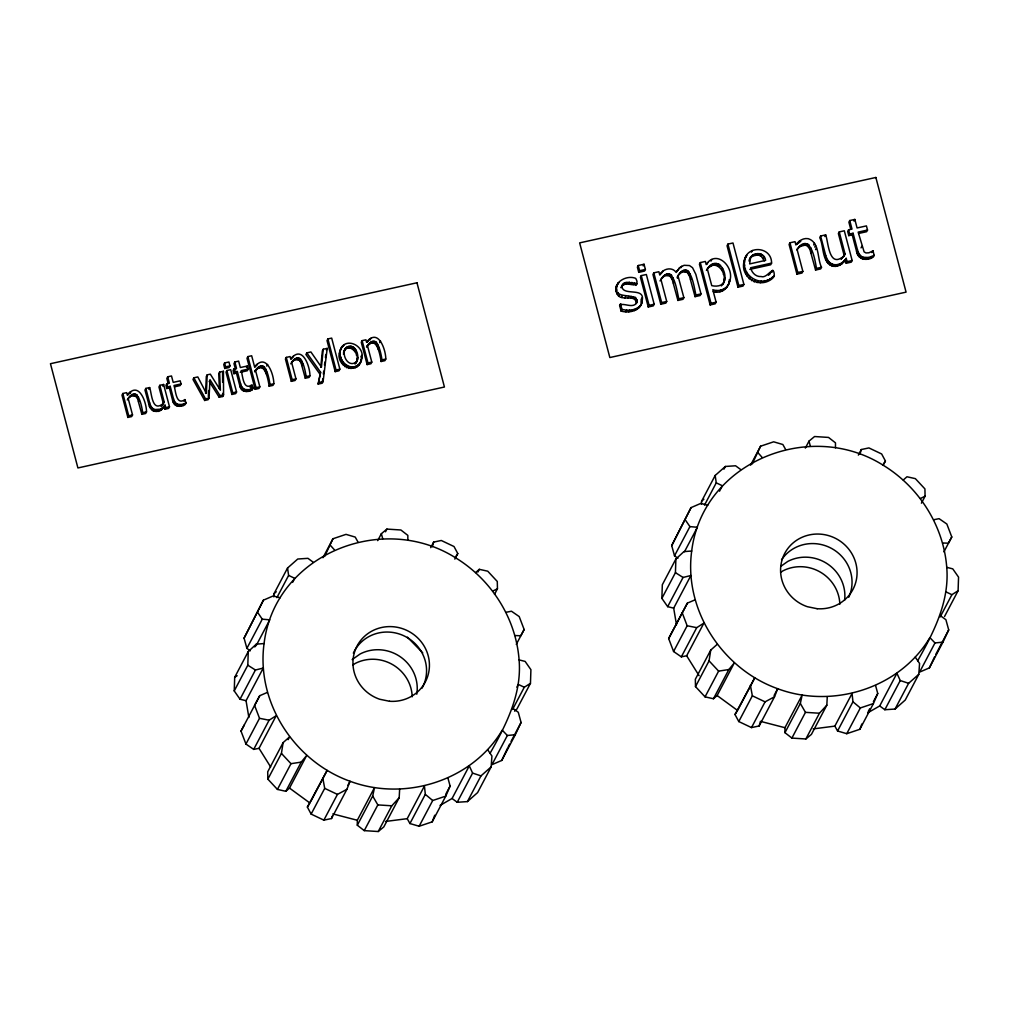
<?xml version="1.0" encoding="UTF-8"?>
<svg xmlns="http://www.w3.org/2000/svg" width="1009" height="1009" viewBox="0 0 1009 1009"><rect width="100%" height="100%" fill="white"/><g stroke="black" fill="none" stroke-linecap="round" stroke-linejoin="round"><path stroke-width="1.5" d="M248.87 717.462L246.045 700.713L240.028 699.212L234.239 690.925L234.693 677.304L248.252 651.562L256.273 644.171L264.068 643.553C274.877 554.849 381.768 511.412 455.223 557.586C491.093 579.33 515.889 617.912 519.105 659.911C521.968 693.877 506.266 724.664 490.059 753.294M234.239 690.925L247.81 665.196L248.252 651.562M264.068 643.553C256.021 702.504 294.59 761.48 350.035 781.256C404.76 801.739 471.96 780.991 502.242 730.175L507.35 735.485L515.309 734.716L521.073 722.469L518.273 712.266L512.61 708.141M514.603 711.168L516.898 709.05L530.469 683.32L530.911 669.686L525.121 661.412L519.105 659.911M676.509 624.899L673.684 608.162L667.668 606.649L661.879 598.375L662.32 584.753L675.891 559.011L683.913 551.62L691.695 551.002C702.504 462.286 809.407 418.861 882.862 465.035C918.72 486.767 943.516 525.361 946.745 567.348C949.608 601.314 933.905 632.113 917.686 660.744M661.879 598.375L675.437 572.645L675.891 559.011M691.695 551.002C683.648 609.941 722.23 668.929 777.674 688.706C832.4 709.188 899.587 688.441 929.882 637.625L934.99 642.935L942.948 642.153L948.712 629.906L945.9 619.703L940.237 615.591M944.538 616.499L958.096 590.757L958.55 577.135L952.761 568.862L946.745 567.348M205.571 393.422L206.315 376.496L207.186 374.869L210.326 374.175L220.391 390.231L219.609 372.119L223.43 371.274L223.569 394.847L222.712 396.487L219.193 397.256L209.128 381.288M207.186 374.869L206.366 393.321L197.814 376.937L193.842 377.807L192.984 379.447L204.65 400.472L208.157 399.69L209.027 398.063L209.986 379.661L220.05 395.629L219.193 397.256M208.321 396.625L208.649 390.496M357.312 825.223L372.699 796.038L374.516 787.613L357.3 820.267L357.312 825.223L364.262 830.634L378.224 831.53L383.798 826.926L399.186 797.728L399.64 789.227M784.952 732.673L800.339 703.475L802.155 695.062L784.939 727.703L784.952 732.673L791.901 738.084L805.863 738.979L811.425 734.375L826.825 705.177L827.279 696.677M642.014 297.857L641.156 299.484L641.333 303.293C648.144 285.169 622.364 297.403 621.897 286.089C624.294 276.63 641.901 289.684 635.708 278.37C626.248 274.398 611.227 283.264 617.18 294.098C620.926 302.284 636.048 293.077 636.275 303.495L637.133 301.855C636.666 290.453 608.881 302.46 618.303 282.608M273.767 596.849L273.981 593.759L287.552 568.017L297.743 559.024L307.947 558.33L313.08 562.127M440.075 805.409L452.07 798.497L457.216 802.281L467.407 801.6L477.61 792.595L491.169 766.865L491.925 756.018L487.612 749.662M701.394 504.298L701.608 501.208L715.179 475.466L725.37 466.461L735.574 465.78L740.72 469.563M867.702 712.846L879.709 705.947L884.843 709.731L895.046 709.05L905.237 700.044L918.808 674.302L919.565 663.468L915.251 657.099M355.773 362.332C347.462 367.97 340.55 353.049 346.314 347.474C355.572 341.635 361.752 358.422 354.903 363.959L357.287 360.301M355.786 363.063C362.029 354.979 348.092 340.538 343.514 352.456L344.384 350.829M724.235 281.612C722.179 286.316 716.087 286.707 711.736 285.635L707.296 268.785C717.601 253.436 730.466 274.751 722.494 284.752C729.444 274.524 715.204 256.135 706.439 270.412M320.723 367.251L322.388 350.867L323.246 349.24L327.219 348.357L323.082 381.579L322.224 383.218L318.15 384.114L320.61 372.283L306.799 352.873L310.911 351.964L321.442 367.112L323.246 349.24M322.413 381.705L322.792 378.678M323.347 374.15L323.725 371.135M324.482 365.094L324.86 362.067M325.415 357.539L325.793 354.525M713.275 291.614C721.107 294.237 729.583 287.805 729.318 279.581M729.784 280.969C734.691 267.108 716.377 248.782 706.199 264.572L705.367 261.457L700.296 262.58L699.426 264.219L710.147 304.932L715.23 303.81L716.1 302.17L712.808 289.709C719.707 292.295 728.422 288.574 729.784 280.969L728.914 282.596M361.449 360.024C366.645 345.595 343.855 335.139 339.793 351.447C334.572 365.838 357.375 376.281 361.449 360.024L359.822 363.618M360.68 361.991C352.355 375.033 334.849 359.582 341.42 347.84M285.824 791.296L301.224 762.11L306.698 755.426L289.495 788.079L285.824 791.296L277.425 789.416L267.864 779.15L281.435 753.42L283.1 742.637L289.507 736.961L288.082 739.673M713.464 698.745L728.851 669.547L734.338 662.875L717.122 695.516L713.464 698.745L705.051 696.866L695.504 686.599L709.062 660.857L710.74 650.086L717.147 644.398M318.15 384.114L320.61 372.283M771.582 263.122L750.658 267.751C751.642 272.657 755.93 277.046 761.19 276.542C767.609 278.963 774.105 263.021 774.307 275.798L773.449 277.425C760.963 290.264 738.979 277.866 744.289 260.461C747.303 244.67 771.759 246.524 771.582 263.122L770.712 264.762L749.801 269.378M774.307 275.798C760.773 289.999 737.516 273.527 746.231 256.122M310.646 801.676L327.143 770.384L307.367 807.061L311.138 814.099L323.864 820.14L331.507 818.526L332.163 816.205M432.331 546.727L433.643 542.098L441.286 540.483L454.012 546.525L457.783 553.55L454.845 559.112M717.122 695.516L737.566 710.475L754.77 677.834L735.006 714.511L738.777 721.549L751.503 727.59L759.146 725.963L760.458 721.347L784.939 727.703M859.958 454.164L861.282 449.547L868.913 447.92L881.652 453.974L885.423 460.999L883.216 465.174M637.133 301.855C633.753 309.826 623.058 301.817 619.627 305.475L621.103 311.1C629.061 313.345 640.362 311.062 642.203 301.653M749.019 261.066C750.091 252.174 764.444 250.497 765.617 260.385L749.649 263.917L750.582 257.459M324.57 556.514L332.945 538.756L346.011 534.366L355.218 537.078L357.93 541.947M409.931 823.546L425.319 794.36L424.436 786.024L407.22 818.665L409.931 823.546L419.139 826.245L432.205 821.856L434.715 815.234M752.209 463.963L760.584 446.205L773.651 441.816L782.858 444.515L785.57 449.396M837.571 730.995L852.958 701.797L852.063 693.473L834.859 726.114L837.571 730.995L846.765 733.694L859.845 729.305L861.85 723.995M331.507 818.526L346.894 789.328L350.035 781.256L347.891 785.33M759.146 725.963L774.534 696.778L777.674 688.706L774.092 695.504M432.205 821.856L445.776 796.126L450.115 786.036L447.946 778.128M859.845 729.305L873.416 703.576L877.742 693.486L875.585 685.578M250.282 650.83L246.89 648.358L244.077 638.155L263.412 600.178L273.199 595.941L280.124 597.795M244.077 638.155L263.412 600.178M507.35 735.485L491.963 764.671L501.738 760.445L507.502 748.199M677.922 558.28L674.516 555.808L671.717 545.604L691.051 507.615L700.826 503.39L707.75 505.244M671.717 545.604L691.051 507.615M934.99 642.935L919.59 672.12L929.377 667.895L934.498 657.01M122.846 393.485L121.988 395.124L127.866 417.423L131.674 416.578L132.532 414.951L128.156 398.303C138.019 385.249 141.664 405.757 142.71 412.706L141.853 414.333L145.662 413.501L146.519 411.861C146.532 402.238 138.826 380.305 127.311 395.124L126.667 392.64L122.846 393.485L128.723 415.796L127.866 417.423M127.802 395.061L128.66 393.422M130.073 392.085L129.215 393.712L130.766 392.741M127.285 399.93L130.59 395.705M129.72 397.332L131.927 394.809M131.069 396.436L133.314 394.305M132.456 395.932L133.768 395.755L134.626 394.115M133.768 395.755L134.84 395.843L135.698 394.216M141.853 414.333L137.602 398.807L135.71 396.196L136.568 394.569M136.455 396.802L137.325 395.175M137.602 398.807L138.46 397.168M138.51 401.632L139.368 400.005M161.806 404.533C151.943 411.521 151.577 392.337 149.647 387.57L145.838 388.415L144.968 390.042L149.471 406.577L152.536 410.524L158.123 411.395L161.44 409.831L165.035 405.151L165.69 407.636L164.833 409.263L168.642 408.418L169.499 406.791L163.622 384.479L159.813 385.324L158.955 386.952L163.344 403.613L160.948 406.173L164.202 401.973L159.813 385.324M148.79 389.209L149.647 387.57M148.79 404.521L149.647 402.894L145.838 388.415M149.471 406.577L150.328 404.95L149.647 402.894M150.328 408.241L151.199 406.602L150.328 404.95M162.764 386.119L163.622 384.479M174.557 386.813L180.17 385.564L181.027 383.937L180.207 380.822L173.195 382.373L171.505 375.966L167.696 376.798L166.838 378.438L168.188 383.559M151.363 409.54L152.22 407.901L151.199 406.602M152.536 410.524L153.393 408.885L152.22 407.901M167.696 376.798L169.386 383.218L166.813 383.786L165.955 385.413L166.775 388.528L169.348 387.961L170.206 386.321L167.633 386.901L166.775 388.528M153.822 411.18L154.68 409.553L160.784 409.162L165.035 405.151M155.209 411.533L156.067 409.906M156.66 411.596L157.518 409.969M158.123 411.395L158.981 409.768M163.344 403.613L164.202 401.973M159.927 410.789L160.784 409.162M161.44 409.831L162.298 408.204M162.815 408.506L163.672 406.867M181.027 383.937L174.015 385.488C175.68 390.206 175.982 406.047 184.912 399.602L186.034 402.932L185.164 404.559C180.725 407.876 173.321 406.501 172.602 400.321L173.46 398.694L170.206 386.321M173.17 402.061L174.027 400.422L173.46 398.694M173.901 403.486L174.759 401.859L174.027 400.422M174.771 404.622L175.629 402.995L174.759 401.859M175.793 405.454L176.651 403.827L175.629 402.995M176.953 406.009L177.811 404.382L181.986 404.495L186.034 402.932M178.227 406.312L179.085 404.672M179.615 406.35L180.472 404.71M181.115 406.135L181.986 404.495M184.054 401.229L184.912 399.602M183.108 405.504L183.979 403.877M204.65 400.472L205.521 398.832L209.027 398.063M219.609 372.119L218.739 373.759L219.394 388.843M224.603 362.95L223.746 364.577L224.767 368.474L229.106 367.516L229.976 365.876L228.942 361.991L224.603 362.95L225.638 366.835L224.767 368.474M223.43 371.274L222.573 372.914L222.636 382.335M226.886 370.517L226.016 372.144L231.893 394.456L235.702 393.611L236.56 391.984L230.695 369.672L226.886 370.517L232.751 392.816L231.893 394.456M240.293 372.296L247.306 370.744L248.176 369.117L247.356 366.002L240.344 367.541L238.654 361.134L234.845 361.979L233.974 363.606L235.665 370.013M234.845 361.979L236.522 368.386L233.949 368.953L233.092 370.58L233.911 373.696L236.484 373.128L237.355 371.501L234.769 372.069L233.911 373.696M247.861 356.606L247.003 358.245L255.176 389.31L258.998 388.465L259.855 386.838L255.466 370.189C265.342 357.136 268.974 377.643 270.021 384.593L269.163 386.22L272.972 385.388L273.843 383.748C273.843 374.125 266.149 352.191 254.634 367.011L251.67 355.761L247.861 356.606L256.046 387.683L255.176 389.31M246.486 367.629L247.356 366.002M248.176 369.117L241.164 370.656C242.816 375.373 243.119 391.227 252.061 384.782L253.171 388.099L252.313 389.739C247.873 393.056 240.47 391.681 239.738 385.488L240.609 383.861L237.355 371.501M240.319 387.229L241.176 385.602L240.609 383.861M241.037 388.667L241.895 387.027L241.176 385.602M241.92 389.802L242.778 388.162L241.895 387.027M255.113 366.948L255.971 365.308M242.942 390.634L243.8 388.995L242.778 388.162M256.526 365.599L257.383 363.972M244.102 391.189L244.96 389.55L249.122 389.676L253.171 388.099M255.466 370.189L254.609 371.817C264.472 358.763 268.117 379.283 269.163 386.22M245.376 391.479L246.234 389.852M257.043 369.218L257.9 367.591M258.38 368.323L259.237 366.696M246.764 391.517L247.621 389.89M259.767 367.818L260.637 366.191M250.926 385.501L250.068 387.141L251.203 386.409M248.264 391.303L249.122 389.676M261.091 367.642L261.949 366.015M262.151 367.73L263.008 366.103M250.257 390.685L251.115 389.058M263.021 368.083L263.891 366.456M263.778 368.689L264.635 367.062M266.767 366.065L267.625 364.426M264.913 370.694L265.771 369.054M265.821 373.519L266.679 371.892M286.279 357.4L285.421 359.027L291.298 381.339L295.107 380.494L295.965 378.867L291.576 362.206C301.451 349.164 305.096 369.672 306.143 376.622L305.286 378.249L309.095 377.404L309.952 375.777C309.965 366.141 302.259 344.22 290.743 359.04L290.087 356.555L286.279 357.4L292.156 379.699L291.298 381.339M291.223 358.964L292.093 357.337M292.648 357.627L293.505 356M290.718 363.845L294.023 359.608M293.152 361.247L295.36 358.725M294.502 360.352L296.747 358.22M295.889 359.847L297.201 359.671L298.059 358.031M297.201 359.671L298.26 359.759L299.131 358.119M305.286 378.249L301.035 362.723L299.143 360.112L300.001 358.472M299.887 360.717L300.758 359.09M301.035 362.723L301.893 361.083M306.799 352.873L305.929 354.5L319.752 373.91M301.931 365.548L302.801 363.921M327.875 338.936L327.017 340.575L335.19 371.64L339.011 370.808L339.869 369.168L331.684 338.103L327.875 338.936L336.06 370.013L335.19 371.64M326.361 349.997L327.219 348.357M339.793 351.447L340.651 349.82M342.568 346.163L340.563 349.48M339.453 353.654L340.31 352.027M343.186 346.44L344.044 344.813M339.541 356.101L340.399 354.462M343.905 351.119L345.419 348.37M340.058 358.775L340.928 357.148M345.444 349.101L346.314 347.474M343.401 354.045L344.258 352.418M346.579 348.433L347.437 346.806M340.916 361.31L341.774 359.683M347.941 347.991L348.811 346.364M349.379 347.815L350.237 346.188M342.026 363.492L342.883 361.865M350.703 347.941L351.561 346.314M351.927 348.37L352.797 346.73M343.401 365.321L344.258 363.681M353.062 349.089L353.919 347.462M345.028 366.772L345.898 365.144M354.071 350.136L354.941 348.496M354.966 351.498L355.824 349.858M346.882 367.831L347.739 366.204M362.117 340.651L361.26 342.291L367.137 364.59L370.946 363.744L371.804 362.117L367.415 345.469C377.29 332.415 380.935 352.923 381.982 359.872L381.125 361.499L384.933 360.667L385.791 359.027C385.804 349.404 378.098 327.471 366.582 342.291L365.926 339.806L362.117 340.651L367.995 362.963L367.137 364.59M348.862 368.449L349.732 366.809M356.354 355.181L357.224 353.554M351.006 368.6L351.864 366.961M356.934 359.002L357.804 357.375M356.82 360.579L357.678 358.952M353.289 368.298L354.159 366.671M367.932 340.588L367.062 342.228L369.344 339.251M360.818 357.009L361.676 355.37M355.42 367.629L356.278 366.002M370.038 339.907L370.896 338.267M367.415 345.469L366.557 347.096C376.433 334.042 380.065 354.563 381.125 361.499M357.211 366.62L358.081 364.993M360.919 359.456L361.777 357.817M368.991 344.498L369.862 342.871M358.687 365.283L359.545 363.656M370.341 343.602L371.198 341.975M371.728 343.098L372.586 341.471M373.04 342.921L373.898 341.294M374.099 343.01L374.97 341.383M374.982 343.363L375.84 341.736M375.726 343.968L376.597 342.341M376.874 345.973L377.732 344.334M379.687 342.656L380.557 341.029M377.77 348.799L378.64 347.172M246.89 648.358L262.277 619.173L257.648 612.425M276.895 597.643L288.612 575.407L287.552 568.017M254.81 646.958L256.273 644.171M256.135 645.672L269.756 619.829L262.277 619.173M292.597 582.395L294.742 578.321L288.612 575.407M240.028 699.212L255.416 670.014L263.261 668.072L246.045 700.713M322.943 557.725L332.945 538.756M253.7 749.397L269.1 720.212L276.226 715.684L259.023 748.325L253.7 749.397L245.944 744.049L241.012 731.109L259.754 695.693L267.36 692.426M245.944 744.049L259.515 718.307L254.583 705.379L259.754 695.693M377.694 540.647L381.364 533.698L386.926 529.094L400.888 529.99L407.838 535.388L407.85 540.357M385.501 531.793L386.926 529.094M283.1 742.637L267.713 771.822L267.864 779.15M277.425 789.416L290.983 763.687L301.224 762.11M430.717 547.66L433.643 542.098M311.138 814.099L324.709 788.357L322.766 777.876M323.864 820.14L337.435 794.398L346.894 789.328M616.449 285.888L618.807 282.76M615.894 287.653L616.751 286.014M615.767 289.507L616.625 287.88M616.083 291.462L616.94 289.835M617.18 294.098L618.05 292.459M622.856 284.5L621.039 287.729C623.89 280.061 634.043 287.376 637.12 283.718M623.713 284.929L624.571 283.302M618.958 296.116L619.829 294.477M625.958 284.16L626.829 282.52M628.443 283.844L629.301 282.205M621.481 297.453L622.339 295.826M638.243 265.518L637.385 267.158L638.747 272.342L644.537 271.068L645.394 269.441L644.032 264.244L638.243 265.518L639.618 270.715L638.747 272.342M477.862 572.103L479.325 569.328L487.738 571.195L497.286 581.474L497.45 588.789L494.511 594.351M631.016 283.97L631.874 282.343M620.762 303.785L619.627 305.475M624.785 298.059L625.656 296.419M643.162 265.872L644.032 264.244M633.576 284.5L634.434 282.873M627.863 298.109L628.721 296.469M621.103 311.1L621.96 309.46L620.485 303.848M635.985 285.408L636.843 283.781M641.27 275.621L640.412 277.248L648.245 306.988L653.327 305.866L654.185 304.239L646.353 274.498L641.27 275.621L649.102 305.361L648.245 306.988M630.549 298.109L631.407 296.469M632.87 298.323L633.728 296.684M625.921 311.831L626.778 310.204C632.328 310.444 639.05 308.918 641.674 303.457M634.447 298.853L635.317 297.214M628.809 311.831L629.666 310.192M635.493 299.812L636.351 298.185M636.149 301.325L637.007 299.686M631.785 311.377L632.656 309.75M653.819 272.846L652.949 274.473L660.781 304.226L665.864 303.104L666.722 301.464L660.882 279.266C673.318 261.76 676.989 291.5 678.78 298.803L677.922 300.442L682.992 299.32L683.862 297.68L677.922 275.583C690.333 257.9 694.179 287.578 695.907 295.019L695.05 296.659L700.132 295.536L700.99 293.896L695.832 274.334L692.54 267.713L689.475 265.556L684.077 265.291L679.662 267.65L676.194 272.468C672.044 266.275 662.484 268.76 659.76 275.028L658.89 271.724L653.819 272.846L661.652 302.586L660.781 304.226M634.56 310.583L635.43 308.956M636.729 309.561L637.587 307.934M641.447 301.388L642.317 299.761M638.445 308.275L639.302 306.648M364.262 830.634L377.833 804.905L372.699 796.038M660.428 274.473L661.299 272.846M662.055 272.733L662.913 271.106M660.012 280.893L663.708 275.898M662.85 277.538L665.284 274.751M664.426 276.39L666.899 274.133M666.041 275.76L667.605 275.545L668.462 273.918M667.605 275.545L668.879 275.671L669.736 274.032M677.922 300.442L672.221 279.48L669.938 276.113L670.796 274.486M378.224 831.53L391.795 805.8L399.186 797.728M670.834 276.895L671.691 275.268M672.221 279.48L673.091 277.841M677.871 269.744L677.014 271.383L679.662 267.65M680.835 267.801L681.693 266.162M673.394 283.239L674.252 281.599M677.417 278.282L678.275 276.643M677.064 277.21L680.924 272.026M680.053 273.666L682.475 270.942M681.617 272.569L684.039 270.349M683.181 271.976L684.733 271.762L685.59 270.135M684.733 271.762L686.006 271.888L686.877 270.248M695.05 296.659L689.361 275.697L687.066 272.329L687.924 270.702M687.961 273.111L688.819 271.484M689.361 275.697L690.219 274.07M690.522 279.455L691.379 277.816M706.918 264.232L707.788 262.592M710.992 261.091L711.849 259.464M709.617 267.133L710.487 265.506M711.484 265.972L712.341 264.345M713.552 265.266L714.41 263.639M419.139 826.245L432.71 800.515L445.776 796.126M715.318 265.064L716.176 263.437M516.28 644.41L524.138 629.502L519.206 616.575L511.449 611.214L506.14 612.286M716.92 265.266L717.777 263.639M727.918 244.115L727.048 245.755L737.957 287.174L743.04 286.052L743.898 284.424L732.988 242.992L727.918 244.115L738.828 285.547L737.957 287.174M718.358 265.884L719.228 264.244M719.644 266.893L720.502 265.266M721.763 269.996L722.621 268.369M445.713 794.373L450.115 786.036M723.365 274.423L724.222 272.796M715.911 292.131L716.768 290.504M710.147 304.932L711.017 303.293L700.296 262.58M724.084 279.379L724.954 277.74M721.309 285.963L722.167 284.324M723.907 281.448L724.777 279.808M452.07 798.497L469.286 765.856L472.603 773.096L480.978 775.871L491.169 766.865M720.01 291.765L720.867 290.125M722.57 290.907L723.44 289.268M724.752 289.545L725.622 287.918M726.556 287.691L727.413 286.064M727.968 285.345L728.826 283.706M516.86 687.142L518.298 684.417L524.276 687.255L530.469 683.32M457.216 802.281L472.603 773.096M744.289 260.461L745.146 258.821M743.797 263.437L744.655 261.798M751.44 252.149L752.298 250.509M743.885 266.666L744.743 265.039M512.547 709.491L524.276 687.255M744.554 270.172L745.411 268.545M749.725 259.086L752.701 255.138M751.844 256.765L754.152 254.344M753.294 255.971L755.136 255.416L755.993 253.776M467.407 801.6L480.978 775.871M745.714 273.59L746.572 271.963M755.136 255.416L757.053 255.138L757.923 253.511M747.265 276.491L748.123 274.852M757.053 255.138L758.73 255.239L759.588 253.6M758.73 255.239L760.181 255.681L761.051 254.041M749.208 278.85L750.065 277.21M764.292 260.89L761.467 256.437L762.325 254.798M751.528 280.679L752.399 279.039M763.359 258.632L764.217 257.005M508.221 746.849L509.646 744.138M511.071 741.426L521.073 722.469M501.738 760.445L515.309 734.716M754.19 281.94L755.047 280.313M757.116 282.621L757.973 280.994M760.319 282.709L761.177 281.082M763.788 282.205L764.645 280.578M769.287 273.527L768.417 275.154L770.435 273.464M766.777 281.322L767.635 279.695M771.721 272.039L772.579 270.399M772.011 271.963L772.869 270.336M769.299 280.124L770.157 278.484M789.959 242.791L789.088 244.418L796.921 274.158L802.004 273.035L802.861 271.408L797.022 249.198C810.177 231.793 815.032 259.149 816.432 268.407L815.575 270.046L820.645 268.924L821.515 267.284C817.101 258.72 819.787 242.185 808.133 238.666C803.164 237.821 798.497 240.899 795.899 244.96L795.029 241.668L789.959 242.791L797.791 272.531L796.921 274.158M771.469 278.787L772.326 277.147M797.69 242.702L796.833 244.342L800.793 241.239M798.724 242.551L799.582 240.911M796.971 249.967L800.263 245.729M799.405 247.369L802.054 244.544M801.196 246.183L803.05 245.502L803.908 243.875M803.05 245.502L804.804 245.263L805.661 243.636M804.804 245.263L806.216 245.389L807.074 243.749M815.575 270.046L809.899 249.337L807.389 245.855L808.247 244.228M808.386 246.663L809.243 245.036M809.899 249.337L810.757 247.697M813.67 244.922L814.528 243.283M811.11 253.108L811.968 251.481M814.73 247.066L815.587 245.439M841.897 257.522C828.755 266.83 828.25 241.252 825.677 234.895L820.594 236.018L819.737 237.657C824.126 246.209 821.465 263.147 833.384 266.3C838.933 267.108 843.94 263.147 846.21 258.342L847.068 261.646L846.21 263.273L851.293 262.151L852.151 260.524L844.319 230.784L839.236 231.906L838.378 233.533L844.23 255.744L841.039 259.149L845.088 254.104L839.236 231.906M815.562 249.614L816.432 247.987M824.82 236.535L825.677 234.895M824.82 256.954L825.677 255.327L820.594 236.018M825.728 259.704L826.598 258.064L825.677 255.327M826.888 261.911L827.746 260.272L826.598 258.064M858.646 233.457L866.655 231.692L867.526 230.052L866.428 225.902L857.082 227.958L854.825 219.42L849.742 220.542L848.884 222.169L850.764 229.295M828.25 263.639L829.108 262.012L827.746 260.272M674.516 555.808L689.916 526.61L685.288 519.862M829.814 264.951L830.672 263.324L829.108 262.012M849.742 220.542L852 229.081L848.569 229.85L847.699 231.477L848.796 235.627L852.227 234.87L853.084 233.243L849.654 234L848.796 235.627M853.967 221.047L854.825 219.42M704.522 505.093L716.251 482.844L715.179 475.466M723.945 469.172L725.37 466.461M831.542 265.846L832.4 264.207C837.735 266.111 843.41 262.933 846.21 258.342M833.384 266.3L834.241 264.673M684.48 551.759L697.396 527.278L689.916 526.61M835.313 266.389L836.171 264.749M837.268 266.124L838.126 264.497M719.518 491.206L722.381 485.758L716.251 482.844M844.23 255.744L845.088 254.104M839.677 265.317L840.535 263.677M841.695 264.03L842.553 262.403M843.524 262.264L844.382 260.625M667.668 606.649L683.055 577.463L690.888 575.508L673.684 608.162M867.526 230.052L858.167 232.12L864.12 251.884L865.974 252.944L868.875 252.805L872.999 250.875L874.185 255.378L873.327 257.005C867.399 261.432 857.536 259.603 856.565 251.355L857.436 249.715L853.084 233.243M857.335 253.663L858.192 252.036L857.436 249.715M861.03 247.886L861.888 246.259M858.293 255.58L859.163 253.953L858.192 252.036M859.466 257.093L860.324 255.466L859.163 253.953M750.582 465.174L760.584 446.205M860.828 258.203L861.699 256.576L860.324 255.466M862.38 258.935L863.237 257.308L868.787 257.472L874.185 255.378M864.082 259.338L864.94 257.699M865.924 259.389L866.794 257.762M867.929 259.099L868.787 257.472M872.709 250.938L871.852 252.578L872.999 250.875M681.34 656.846L696.727 627.661L703.866 623.133L686.65 655.774L681.34 656.846L673.583 651.499L668.652 638.558L687.381 603.13L694.999 599.863M687.381 603.13L668.652 638.558M870.59 258.279L871.448 256.639M673.583 651.499L687.154 625.757L682.223 612.829M805.333 448.097L808.991 441.147L814.566 436.531L828.528 437.427L835.477 442.837L835.477 447.807M710.74 650.086L695.34 679.271L695.504 686.599M705.051 696.866L718.622 671.124L728.851 669.547M858.344 455.109L861.282 449.547M738.777 721.549L752.348 695.806L750.393 685.313M751.503 727.59L765.074 701.848L774.534 696.778M791.901 738.084L805.459 712.341L800.339 703.475M921.419 503.188L925.076 496.239L924.925 488.911L915.365 478.644L906.965 476.765L903.295 479.994M805.863 738.979L819.434 713.237L826.825 705.177M846.765 733.694L860.336 707.952L873.416 703.576M943.919 551.847L951.777 536.952L946.846 524.024L939.089 518.664L933.766 519.736M868.219 711.559L869.682 708.772M873.353 701.823L877.742 693.486M879.709 705.947L896.925 673.293L900.242 680.545L908.617 683.307L918.808 674.302M884.843 709.731L900.242 680.545M940.186 616.94L951.903 594.692L958.096 590.757M895.046 709.05L908.617 683.307M935.847 654.286L948.712 629.906M929.377 667.895L942.948 642.153M241.012 731.109L244.355 724.878M524.138 629.502L520.795 635.746L515.006 635.556M951.777 536.952L948.435 543.183L942.633 542.993M639.857 306.723L640.816 305.096M455.223 557.586L457.783 553.55M307.367 807.061L309.927 803.025L289.495 788.079M882.862 465.035L885.423 460.999M735.006 714.511L736.923 711.484M745.361 257.749L746.95 255.416M273.981 593.759L276.239 591.753M701.608 501.208L703.878 499.203M475.655 572.544L479.325 569.328M352.154 659.609L360.125 653.983A38.582 37.056 27.8 0 1 400.787 657.111A38.582 37.056 27.8 0 1 416.767 694.205M352.986 665.007L355.105 663.506A38.582 37.056 27.8 0 1 412.202 696.79M781.029 566.175L787.764 561.433A38.582 37.056 27.8 0 1 827.834 564.145A38.582 37.056 27.8 0 1 844.609 600.267M780.625 572.444L782.744 570.955A38.582 37.056 27.8 0 1 839.841 604.24M234.693 677.304L237.165 675.727M492.846 591.022L497.45 588.789M920.485 498.459L925.076 496.239M639.618 270.715L645.394 269.441M225.638 366.835L229.976 365.876M128.723 415.796L132.532 414.951M142.71 412.706L146.519 411.861M165.69 407.636L169.499 406.791M220.05 395.629L223.569 394.847M232.751 392.816L236.56 391.984M256.046 387.683L259.855 386.838M270.021 384.593L273.843 383.748M292.156 379.699L295.965 378.867M306.143 376.622L309.952 375.777M336.06 370.013L339.869 369.168M367.995 362.963L371.804 362.117M381.982 359.872L385.791 359.027M649.102 305.361L654.185 304.239M661.652 302.586L666.722 301.464M678.78 298.803L683.862 297.68M695.907 295.019L700.99 293.896M738.828 285.547L743.898 284.424M797.791 272.531L802.861 271.408M816.432 268.407L821.515 267.284M847.068 261.646L852.151 260.524M319.008 382.487L323.082 381.579M711.017 303.293L716.1 302.17M813.166 728.914L834.859 726.114M385.526 821.465L407.22 818.665M805.459 712.341L819.434 713.237M377.833 804.905L391.795 805.8M621.96 309.46L626.778 310.204M687.154 625.757L696.727 627.661M259.515 718.307L269.1 720.212M332.831 813.897L357.3 820.267M806.216 245.389L807.389 245.855M298.26 359.759L299.143 360.112M134.84 395.843L135.71 396.196M686.006 271.888L687.066 272.329M668.879 275.671L669.938 276.113M945.938 591.867L951.903 594.692M752.348 695.806L765.074 701.848M324.709 788.357L337.435 794.398M861.699 256.576L863.237 257.308M243.8 388.995L244.96 389.55M176.651 403.827L177.811 404.382M830.672 263.324L832.4 264.207M153.393 408.885L154.68 409.553M760.181 255.681L761.467 256.437M675.437 572.645L683.055 577.463M247.81 665.196L255.416 670.014M852.958 701.797L860.336 707.952M425.319 794.36L432.71 800.515M407.422 637.171L422.746 652.886M709.062 660.857L718.622 671.124M281.435 753.42L290.983 763.687M758.074 452.839L762.047 457.291M330.435 545.39L334.42 549.842M686.65 655.774L699.111 675.715M259.023 748.325L270.639 766.941M193.842 377.807L205.521 398.832M251.569 387.519L252.313 389.739M808.991 441.147L810.366 446.192M381.364 533.698L382.726 538.743M852.227 234.87L856.565 251.355M848.569 229.85L849.654 234M845.34 259.969L846.21 263.273M236.484 373.128L239.738 385.488M233.949 368.953L234.769 372.069M169.348 387.961L172.602 400.321M166.813 383.786L167.633 386.901M164.177 406.791L164.833 409.263M222.699 393.333L222.712 396.487M781.521 559.844A38.582 37.056 27.8 0 1 831.87 548.606A38.582 37.056 27.8 0 1 848.771 597.227M353.339 653.151A38.582 37.056 27.8 0 1 405.113 636.402A38.582 37.056 27.8 0 1 422.027 688.188M875.862 177.47L579.645 242.879L609.84 357.539L906.069 292.131L875.862 177.47M416.969 282.772L50.45 363.707L77.907 467.949L444.427 387.015L416.969 282.772M817.164 608.717L807.339 606.699A38.582 37.056 27.8 0 1 790.602 545.276A38.582 37.056 27.8 0 1 854.156 558.267A38.582 37.056 27.8 0 1 817.164 608.717M389.537 701.268L379.699 699.25A38.582 37.056 27.8 0 1 362.963 637.839A38.582 37.056 27.8 0 1 426.517 650.818A38.582 37.056 27.8 0 1 389.537 701.268"/></g></svg>
